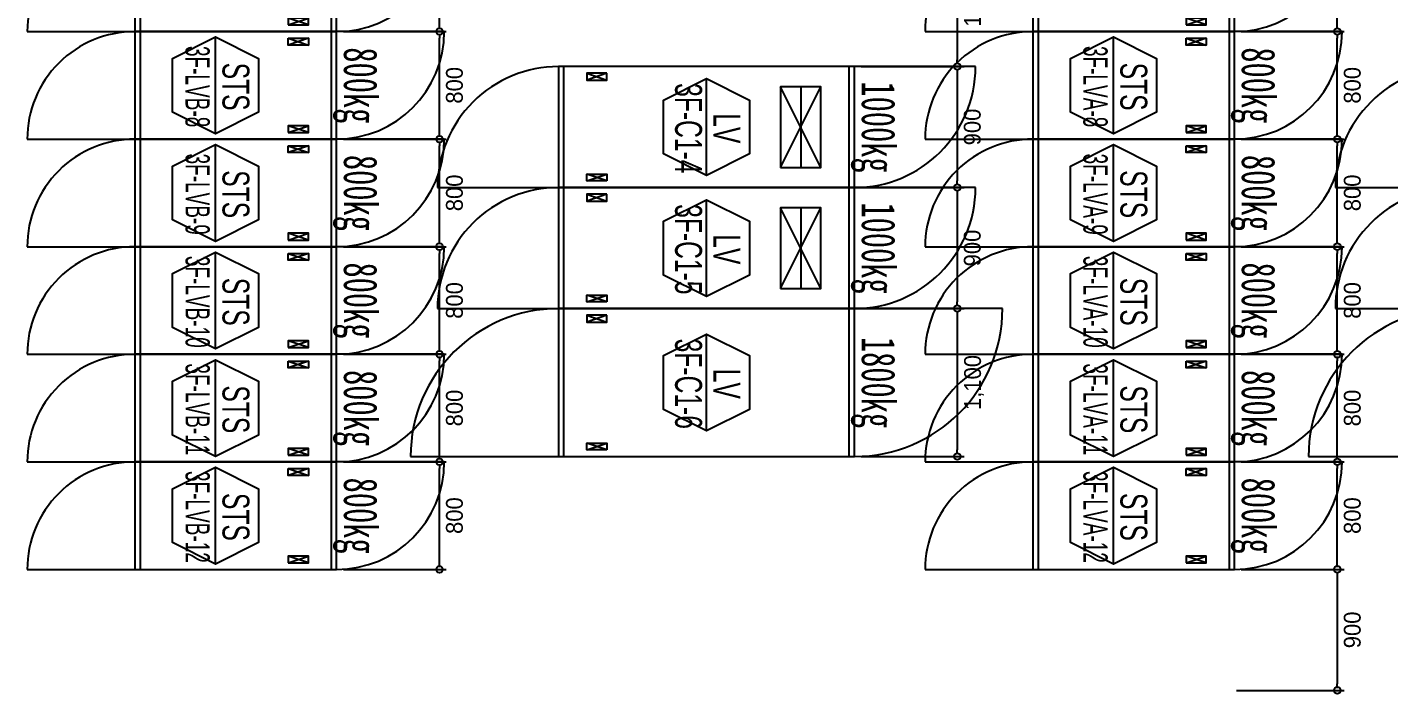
# Model space of a CAD drawing. Header units: millimetres. Extents: x 89978 to 501025, y -351975 to 837171.
# Drawn here: x 116304 to 126426, y 469081 to 474038 of the extents above; entities that cross this region are included whole.
import ezdxf
from ezdxf.enums import TextEntityAlignment as Align

# ---------------------------------------------------------------- set-up
doc = ezdxf.new("R2010")
doc.units = ezdxf.units.MM
doc.header["$LTSCALE"] = 150
doc.layers.get('Defpoints').update_dxf_attribs({"color": 150})
for name, color, linetype in [('------00 Switch Gear', 3, 'Continuous'), ('------00 Switch Gear_Number', 1, 'Continuous'), ('-----36 Dimension', 1, 'Continuous'), ('20251030_전기하중검토', 241, 'Continuous')]:
    doc.layers.add(name, color=color, linetype=linetype)
doc.layers.add('NOPLOT', color=191, linetype='Continuous', plot=False)
doc.styles.add('dd', font='')
doc.styles.add('ELEC', font='')
doc.styles.add('Gtx', font='')
doc.styles.get('dd').set_extended_font_data('DotumChe')
doc.styles.get('ELEC').set_extended_font_data('Dotum')
doc.styles.get('Gtx').set_extended_font_data('Dotum')
doc.dimstyles.new('ELEC', dxfattribs={"dimscale": 100, "dimtxt": 2, "dimasz": 1, "dimexe": 2, "dimexo": 1, "dimgap": 1, "dimtad": 1, "dimdec": 0, "dimrnd": 0.25, "dimzin": 9, "dimdsep": 32, "dimlunit": 6, "dimtxsty": 'ELEC', "dimblk": 'Z_DOT', "dimcen": 3, "dimclrd": 7, "dimclre": 7, "dimclrt": 3, "dimadec": 0, "dimazin": 0, "dimtfac": 1, "dimtdec": 0, "dimtix": 1, "dimtmove": 2, "dimatfit": 1, "dimfxl": 1, "dimarcsym": 0})

# ---------------------------------------------------------------- blocks, each defined once
blk = doc.blocks.new('800x1200')
at = {"layer": '------00 Switch Gear'}
for p, q in [((-1460, 0), (-1460, 800)), ((-1290, 750), (-1140, 700)), ((-1140, 750), (-1290, 700)), ((800, 800), (-42, 800)), ((-40, 0), (-40, 800)), ((-2300, 0), (-1458, 0)), ((-1290, 50), (-1140, 100)), ((-1140, 50), (-1290, 100))]:
    blk.add_line(p, q, dxfattribs=at)
for points in [[(0, 0), (0, 800), (-1500, 800), (-1500, 0)], [(-1140, 750), (-1290, 750), (-1290, 700), (-1140, 700)], [(-1140, 50), (-1290, 50), (-1290, 100), (-1140, 100)]]:
    blk.add_lwpolyline(points, close=True, dxfattribs=at)
for centre, start, end in [((-1500, 0), 90, 180), ((0, 800), 270, 0)]:
    blk.add_arc(centre, 800, start, end, dxfattribs=at)
blk = doc.blocks.new('1100x2200')
at = {"layer": '------00 Switch Gear'}
for p, q in [((-2160, 0), (-2160, 1100)), ((-1990, 1050), (-1840, 1000)), ((-1840, 1050), (-1990, 1000)), ((1100, 1100), (-42, 1100)), ((-40, 0), (-40, 1100)), ((-3300, 0), (-2158, 0)), ((-1990, 50), (-1840, 100)), ((-1840, 50), (-1990, 100))]:
    blk.add_line(p, q, dxfattribs=at)
at = {"layer": '------00 Switch Gear', "elevation": 0}
for points in [[(0, 0), (0, 1100), (-2200, 1100), (-2200, 0)], [(-1840, 1050), (-1990, 1050), (-1990, 1000), (-1840, 1000)], [(-1840, 50), (-1990, 50), (-1990, 100), (-1840, 100)]]:
    blk.add_lwpolyline(points, close=True, dxfattribs=at)
at = {"layer": '------00 Switch Gear'}
for centre, start, end in [((-2200, 0), 90, 180), ((0, 1100), 270, 0)]:
    blk.add_arc(centre, 1100, start, end, dxfattribs=at)
blk = doc.blocks.new('900x2200')
at = {"layer": '------00 Switch Gear'}
for p, q in [((-2160, 900), (-2160, 0)), ((-210, 850), (-360, 800)), ((-360, 850), (-210, 800)), ((900, 900), (-42, 900)), ((-40, 900), (-40, 0)), ((-3100, 0), (-2158, 0)), ((-210, 50), (-360, 100)), ((-360, 50), (-210, 100))]:
    blk.add_line(p, q, dxfattribs=at)
for points in [[(-2200, 900), (-2200, 0), (0, 0), (0, 900)], [(-360, 850), (-210, 850), (-210, 800), (-360, 800)], [(-360, 50), (-210, 50), (-210, 100), (-360, 100)]]:
    blk.add_lwpolyline(points, close=True, dxfattribs=at)
for centre, start, end in [((-2200, 0), 90, 180), ((0, 900), 270, 0)]:
    blk.add_arc(centre, 900, start, end, dxfattribs=at)
blk = doc.blocks.new('_DOTBLANK')
at = {"color": 0, "linetype": 'ByBlock'}
blk.add_line((-0.5, 0), (-1, 0), dxfattribs=at)
blk.add_circle((0, 0), 0.5, dxfattribs=at)
blk = doc.blocks.new('*D965')
at = {"layer": '-----36 Dimension', "color": 0, "lineweight": -2, "transparency": 16777216}
for p, q in [((125329, 474806), (126093, 474806)), ((126043, 474056), (126043, 474756)), ((125329, 474006), (126093, 474006))]:
    blk.add_line(p, q, dxfattribs=at)
at = {"layer": 'Defpoints', "color": 0, "transparency": 16777216}
for p in [(125279, 474806, 0), (126043, 474806), (125279, 474006, 0)]:
    blk.add_point(p, dxfattribs=at)
at = {"layer": '-----36 Dimension', "color": 0, "lineweight": -2, "transparency": 16777216, "xscale": 50, "yscale": 50, "zscale": 50}
for p, rotation in [((126043, 474806), 90), ((126043, 474006), 270)]:
    blk.add_blockref('_DOTBLANK', p, dxfattribs=dict(at, rotation=rotation))
at = {"layer": '-----36 Dimension', "color": 0, "transparency": 16777216, "insert": (126155, 474406), "char_height": 125, "attachment_point": 5, "rotation": 90, "style": 'Gtx'}
blk.add_mtext('800', dxfattribs=at)
blk = doc.blocks.new('Z_DOT')
for p, q in [((-2, 0), (2, 0)), ((0, -2), (0, 2))]:
    blk.add_line(p, q)
for radius in [2.5, 1.25]:
    blk.add_circle((0, 0), radius)
blk = doc.blocks.new('*D966')
at = {"layer": '-----36 Dimension', "color": 0, "lineweight": -2, "transparency": 16777216}
for p, q in [((125329, 474006), (126093, 474006)), ((126043, 473256), (126043, 473956)), ((125329, 473206), (126093, 473206))]:
    blk.add_line(p, q, dxfattribs=at)
at = {"layer": 'Defpoints', "color": 0, "transparency": 16777216}
for p in [(125279, 474006, 0), (126043, 474006), (125279, 473206, 0)]:
    blk.add_point(p, dxfattribs=at)
at = {"layer": '-----36 Dimension', "color": 0, "lineweight": -2, "transparency": 16777216, "xscale": 50, "yscale": 50, "zscale": 50}
for p, rotation in [((126043, 474006), 90), ((126043, 473206), 270)]:
    blk.add_blockref('_DOTBLANK', p, dxfattribs=dict(at, rotation=rotation))
at = {"layer": '-----36 Dimension', "color": 0, "transparency": 16777216, "insert": (126155, 473606), "char_height": 125, "attachment_point": 5, "rotation": 90, "style": 'Gtx'}
blk.add_mtext('800', dxfattribs=at)
blk = doc.blocks.new('*D967')
at = {"layer": '-----36 Dimension', "color": 0, "lineweight": -2, "transparency": 16777216}
for p, q in [((125329, 473206), (126093, 473206)), ((126043, 472456), (126043, 473156)), ((125329, 472406), (126093, 472406))]:
    blk.add_line(p, q, dxfattribs=at)
at = {"layer": 'Defpoints', "color": 0, "transparency": 16777216}
for p in [(125279, 473206, 0), (126043, 473206), (125279, 472406, 0)]:
    blk.add_point(p, dxfattribs=at)
at = {"layer": '-----36 Dimension', "color": 0, "lineweight": -2, "transparency": 16777216, "xscale": 50, "yscale": 50, "zscale": 50}
for p, rotation in [((126043, 473206), 90), ((126043, 472406), 270)]:
    blk.add_blockref('_DOTBLANK', p, dxfattribs=dict(at, rotation=rotation))
at = {"layer": '-----36 Dimension', "color": 0, "transparency": 16777216, "insert": (126155, 472806), "char_height": 125, "attachment_point": 5, "rotation": 90, "style": 'Gtx'}
blk.add_mtext('800', dxfattribs=at)
blk = doc.blocks.new('*D968')
at = {"layer": '-----36 Dimension', "color": 0, "lineweight": -2, "transparency": 16777216}
for p, q in [((125329, 472406), (126093, 472406)), ((126043, 471656), (126043, 472356)), ((125329, 471606), (126093, 471606))]:
    blk.add_line(p, q, dxfattribs=at)
at = {"layer": 'Defpoints', "color": 0, "transparency": 16777216}
for p in [(125279, 472406, 0), (126043, 472406), (125279, 471606, 0)]:
    blk.add_point(p, dxfattribs=at)
at = {"layer": '-----36 Dimension', "color": 0, "lineweight": -2, "transparency": 16777216, "xscale": 50, "yscale": 50, "zscale": 50}
for p, rotation in [((126043, 472406), 90), ((126043, 471606), 270)]:
    blk.add_blockref('_DOTBLANK', p, dxfattribs=dict(at, rotation=rotation))
at = {"layer": '-----36 Dimension', "color": 0, "transparency": 16777216, "insert": (126155, 472006), "char_height": 125, "attachment_point": 5, "rotation": 90, "style": 'Gtx'}
blk.add_mtext('800', dxfattribs=at)
blk = doc.blocks.new('*D969')
at = {"layer": '-----36 Dimension', "color": 0, "lineweight": -2, "transparency": 16777216}
for p, q in [((125329, 471606), (126093, 471606)), ((126043, 470856), (126043, 471556)), ((125329, 470806), (126093, 470806))]:
    blk.add_line(p, q, dxfattribs=at)
at = {"layer": 'Defpoints', "color": 0, "transparency": 16777216}
for p in [(125279, 471606, 0), (126043, 471606), (125279, 470806, 0)]:
    blk.add_point(p, dxfattribs=at)
at = {"layer": '-----36 Dimension', "color": 0, "lineweight": -2, "transparency": 16777216, "xscale": 50, "yscale": 50, "zscale": 50}
for p, rotation in [((126043, 471606), 90), ((126043, 470806), 270)]:
    blk.add_blockref('_DOTBLANK', p, dxfattribs=dict(at, rotation=rotation))
at = {"layer": '-----36 Dimension', "color": 0, "transparency": 16777216, "insert": (126155, 471206), "char_height": 125, "attachment_point": 5, "rotation": 90, "style": 'Gtx'}
blk.add_mtext('800', dxfattribs=at)
blk = doc.blocks.new('*D970')
at = {"layer": '-----36 Dimension', "color": 0, "lineweight": -2, "transparency": 16777216}
for p, q in [((125329, 470806), (126093, 470806)), ((126043, 470056), (126043, 470756)), ((125329, 470006), (126093, 470006))]:
    blk.add_line(p, q, dxfattribs=at)
at = {"layer": 'Defpoints', "color": 0, "transparency": 16777216}
for p in [(125279, 470806, 0), (126043, 470806), (125279, 470006, 0)]:
    blk.add_point(p, dxfattribs=at)
at = {"layer": '-----36 Dimension', "color": 0, "lineweight": -2, "transparency": 16777216, "xscale": 50, "yscale": 50, "zscale": 50}
for p, rotation in [((126043, 470806), 90), ((126043, 470006), 270)]:
    blk.add_blockref('_DOTBLANK', p, dxfattribs=dict(at, rotation=rotation))
at = {"layer": '-----36 Dimension', "color": 0, "transparency": 16777216, "insert": (126155, 470406), "char_height": 125, "attachment_point": 5, "rotation": 90, "style": 'Gtx'}
blk.add_mtext('800', dxfattribs=at)
blk = doc.blocks.new('*D977')
at = {"layer": '-----36 Dimension', "color": 0, "lineweight": -2, "transparency": 16777216}
for p, q in [((118654, 474806), (119418, 474806)), ((119368, 474056), (119368, 474756)), ((118654, 474006), (119418, 474006))]:
    blk.add_line(p, q, dxfattribs=at)
at = {"layer": 'Defpoints', "color": 0, "transparency": 16777216}
for p in [(118604, 474806, 0), (119368, 474806), (118604, 474006, 0)]:
    blk.add_point(p, dxfattribs=at)
at = {"layer": '-----36 Dimension', "color": 0, "lineweight": -2, "transparency": 16777216, "xscale": 50, "yscale": 50, "zscale": 50}
for p, rotation in [((119368, 474806), 90), ((119368, 474006), 270)]:
    blk.add_blockref('_DOTBLANK', p, dxfattribs=dict(at, rotation=rotation))
at = {"layer": '-----36 Dimension', "color": 0, "transparency": 16777216, "insert": (119480, 474406), "char_height": 125, "attachment_point": 5, "rotation": 90, "style": 'Gtx'}
blk.add_mtext('800', dxfattribs=at)
blk = doc.blocks.new('*D978')
at = {"layer": '-----36 Dimension', "color": 0, "lineweight": -2, "transparency": 16777216}
for p, q in [((118654, 474006), (119418, 474006)), ((119368, 473256), (119368, 473956)), ((118654, 473206), (119418, 473206))]:
    blk.add_line(p, q, dxfattribs=at)
at = {"layer": 'Defpoints', "color": 0, "transparency": 16777216}
for p in [(118604, 474006, 0), (119368, 474006), (118604, 473206, 0)]:
    blk.add_point(p, dxfattribs=at)
at = {"layer": '-----36 Dimension', "color": 0, "lineweight": -2, "transparency": 16777216, "xscale": 50, "yscale": 50, "zscale": 50}
for p, rotation in [((119368, 474006), 90), ((119368, 473206), 270)]:
    blk.add_blockref('_DOTBLANK', p, dxfattribs=dict(at, rotation=rotation))
at = {"layer": '-----36 Dimension', "color": 0, "transparency": 16777216, "insert": (119480, 473606), "char_height": 125, "attachment_point": 5, "rotation": 90, "style": 'Gtx'}
blk.add_mtext('800', dxfattribs=at)
blk = doc.blocks.new('*D979')
at = {"layer": '-----36 Dimension', "color": 0, "lineweight": -2, "transparency": 16777216}
for p, q in [((118654, 473206), (119418, 473206)), ((119368, 472456), (119368, 473156)), ((118654, 472406), (119418, 472406))]:
    blk.add_line(p, q, dxfattribs=at)
at = {"layer": 'Defpoints', "color": 0, "transparency": 16777216}
for p in [(118604, 473206, 0), (119368, 473206), (118604, 472406, 0)]:
    blk.add_point(p, dxfattribs=at)
at = {"layer": '-----36 Dimension', "color": 0, "lineweight": -2, "transparency": 16777216, "xscale": 50, "yscale": 50, "zscale": 50}
for p, rotation in [((119368, 473206), 90), ((119368, 472406), 270)]:
    blk.add_blockref('_DOTBLANK', p, dxfattribs=dict(at, rotation=rotation))
at = {"layer": '-----36 Dimension', "color": 0, "transparency": 16777216, "insert": (119480, 472806), "char_height": 125, "attachment_point": 5, "rotation": 90, "style": 'Gtx'}
blk.add_mtext('800', dxfattribs=at)
blk = doc.blocks.new('*D980')
at = {"layer": '-----36 Dimension', "color": 0, "lineweight": -2, "transparency": 16777216}
for p, q in [((118654, 472406), (119418, 472406)), ((119368, 471656), (119368, 472356)), ((118654, 471606), (119418, 471606))]:
    blk.add_line(p, q, dxfattribs=at)
at = {"layer": 'Defpoints', "color": 0, "transparency": 16777216}
for p in [(118604, 472406, 0), (119368, 472406), (118604, 471606, 0)]:
    blk.add_point(p, dxfattribs=at)
at = {"layer": '-----36 Dimension', "color": 0, "lineweight": -2, "transparency": 16777216, "xscale": 50, "yscale": 50, "zscale": 50}
for p, rotation in [((119368, 472406), 90), ((119368, 471606), 270)]:
    blk.add_blockref('_DOTBLANK', p, dxfattribs=dict(at, rotation=rotation))
at = {"layer": '-----36 Dimension', "color": 0, "transparency": 16777216, "insert": (119480, 472006), "char_height": 125, "attachment_point": 5, "rotation": 90, "style": 'Gtx'}
blk.add_mtext('800', dxfattribs=at)
blk = doc.blocks.new('*D981')
at = {"layer": '-----36 Dimension', "color": 0, "lineweight": -2, "transparency": 16777216}
for p, q in [((118654, 471606), (119418, 471606)), ((119368, 470856), (119368, 471556)), ((118654, 470806), (119418, 470806))]:
    blk.add_line(p, q, dxfattribs=at)
at = {"layer": 'Defpoints', "color": 0, "transparency": 16777216}
for p in [(118604, 471606, 0), (119368, 471606), (118604, 470806, 0)]:
    blk.add_point(p, dxfattribs=at)
at = {"layer": '-----36 Dimension', "color": 0, "lineweight": -2, "transparency": 16777216, "xscale": 50, "yscale": 50, "zscale": 50}
for p, rotation in [((119368, 471606), 90), ((119368, 470806), 270)]:
    blk.add_blockref('_DOTBLANK', p, dxfattribs=dict(at, rotation=rotation))
at = {"layer": '-----36 Dimension', "color": 0, "transparency": 16777216, "insert": (119480, 471206), "char_height": 125, "attachment_point": 5, "rotation": 90, "style": 'Gtx'}
blk.add_mtext('800', dxfattribs=at)
blk = doc.blocks.new('*D982')
at = {"layer": '-----36 Dimension', "color": 0, "lineweight": -2, "transparency": 16777216}
for p, q in [((118654, 470806), (119418, 470806)), ((119368, 470056), (119368, 470756)), ((118654, 470006), (119418, 470006))]:
    blk.add_line(p, q, dxfattribs=at)
at = {"layer": 'Defpoints', "color": 0, "transparency": 16777216}
for p in [(118604, 470806, 0), (119368, 470806), (118604, 470006, 0)]:
    blk.add_point(p, dxfattribs=at)
at = {"layer": '-----36 Dimension', "color": 0, "lineweight": -2, "transparency": 16777216, "xscale": 50, "yscale": 50, "zscale": 50}
for p, rotation in [((119368, 470806), 90), ((119368, 470006), 270)]:
    blk.add_blockref('_DOTBLANK', p, dxfattribs=dict(at, rotation=rotation))
at = {"layer": '-----36 Dimension', "color": 0, "transparency": 16777216, "insert": (119480, 470406), "char_height": 125, "attachment_point": 5, "rotation": 90, "style": 'Gtx'}
blk.add_mtext('800', dxfattribs=at)
blk = doc.blocks.new('*D1019')
at = {"layer": '-----36 Dimension', "color": 0, "lineweight": -2, "transparency": 16777216}
for p, q in [((122504, 473746), (123268, 473746)), ((123218, 473696), (123218, 472896)), ((122504, 472846), (123268, 472846))]:
    blk.add_line(p, q, dxfattribs=at)
at = {"layer": 'Defpoints', "color": 0, "transparency": 16777216}
for p in [(122454, 473746, 0), (122454, 472846, 0), (123218, 472846)]:
    blk.add_point(p, dxfattribs=at)
at = {"layer": '-----36 Dimension', "color": 0, "lineweight": -2, "transparency": 16777216, "xscale": 50, "yscale": 50, "zscale": 50}
for p, rotation in [((123218, 473746), 90), ((123218, 472846), 270)]:
    blk.add_blockref('_DOTBLANK', p, dxfattribs=dict(at, rotation=rotation))
at = {"layer": '-----36 Dimension', "color": 0, "transparency": 16777216, "insert": (123330, 473296), "char_height": 125, "attachment_point": 5, "rotation": 90, "style": 'Gtx'}
blk.add_mtext('900', dxfattribs=at)
blk = doc.blocks.new('*D1020')
at = {"layer": '-----36 Dimension', "color": 0, "lineweight": -2, "transparency": 16777216}
for p, q in [((122504, 472846), (123268, 472846)), ((123218, 472796), (123218, 471996)), ((122504, 471946), (123268, 471946))]:
    blk.add_line(p, q, dxfattribs=at)
at = {"layer": 'Defpoints', "color": 0, "transparency": 16777216}
for p in [(122454, 472846, 0), (122454, 471946, 0), (123218, 471946)]:
    blk.add_point(p, dxfattribs=at)
at = {"layer": '-----36 Dimension', "color": 0, "lineweight": -2, "transparency": 16777216, "xscale": 50, "yscale": 50, "zscale": 50}
for p, rotation in [((123218, 472846), 90), ((123218, 471946), 270)]:
    blk.add_blockref('_DOTBLANK', p, dxfattribs=dict(at, rotation=rotation))
at = {"layer": '-----36 Dimension', "color": 0, "transparency": 16777216, "insert": (123330, 472396), "char_height": 125, "attachment_point": 5, "rotation": 90, "style": 'Gtx'}
blk.add_mtext('900', dxfattribs=at)
blk = doc.blocks.new('*D1021')
at = {"layer": '-----36 Dimension', "color": 0, "lineweight": -2, "transparency": 16777216}
for p, q in [((122504, 471946), (123268, 471946)), ((123218, 471896), (123218, 470896)), ((122504, 470846), (123268, 470846))]:
    blk.add_line(p, q, dxfattribs=at)
at = {"layer": 'Defpoints', "color": 0, "transparency": 16777216}
for p in [(122454, 471946, 0), (122454, 470846, 0), (123218, 470846)]:
    blk.add_point(p, dxfattribs=at)
at = {"layer": '-----36 Dimension', "color": 0, "lineweight": -2, "transparency": 16777216, "xscale": 50, "yscale": 50, "zscale": 50}
for p, rotation in [((123218, 471946), 90), ((123218, 470846), 270)]:
    blk.add_blockref('_DOTBLANK', p, dxfattribs=dict(at, rotation=rotation))
at = {"layer": '-----36 Dimension', "color": 0, "transparency": 16777216, "insert": (123343, 471396), "char_height": 125, "attachment_point": 5, "rotation": 90, "style": 'Gtx'}
blk.add_mtext('1,100', dxfattribs=at)
blk = doc.blocks.new('*D1231')
at = {"layer": '-----36 Dimension', "color": 0, "lineweight": -2, "transparency": 16777216}
for p, q in [((122502, 474746), (123268, 474746)), ((123218, 474696), (123218, 473796)), ((122504, 473746), (123268, 473746))]:
    blk.add_line(p, q, dxfattribs=at)
at = {"layer": 'Defpoints', "color": 0, "transparency": 16777216}
for p in [(122452, 474746, 0), (122454, 473746, 0), (123218, 473746)]:
    blk.add_point(p, dxfattribs=at)
at = {"layer": '-----36 Dimension', "color": 0, "lineweight": -2, "transparency": 16777216, "xscale": 50, "yscale": 50, "zscale": 50}
for p, rotation in [((123218, 474746), 90), ((123218, 473746), 270)]:
    blk.add_blockref('_DOTBLANK', p, dxfattribs=dict(at, rotation=rotation))
at = {"layer": '-----36 Dimension', "color": 0, "transparency": 16777216, "insert": (123343, 474246), "char_height": 125, "attachment_point": 5, "rotation": 90, "style": 'Gtx'}
blk.add_mtext('1,000', dxfattribs=at)
blk = doc.blocks.new('*D1223')
at = {"layer": '-----36 Dimension', "color": 0, "lineweight": -2, "transparency": 16777216}
for p, q in [((125329, 470006), (126093, 470006)), ((126043, 469956), (126043, 469156)), ((125293, 469106), (126093, 469106))]:
    blk.add_line(p, q, dxfattribs=at)
at = {"layer": 'Defpoints', "color": 0, "transparency": 16777216}
for p in [(125279, 470006, 0), (125243, 469106), (126043, 469106)]:
    blk.add_point(p, dxfattribs=at)
at = {"layer": '-----36 Dimension', "color": 0, "lineweight": -2, "transparency": 16777216, "xscale": 50, "yscale": 50, "zscale": 50}
for p, rotation in [((126043, 470006), 90), ((126043, 469106), 270)]:
    blk.add_blockref('_DOTBLANK', p, dxfattribs=dict(at, rotation=rotation))
at = {"layer": '-----36 Dimension', "color": 0, "transparency": 16777216, "insert": (126155, 469556), "char_height": 125, "attachment_point": 5, "rotation": 90, "style": 'Gtx'}
blk.add_mtext('900', dxfattribs=at)

msp = doc.modelspace()

# ---------------------------------------------------------------- linework, layer by layer
at = {"layer": '------00 Switch Gear_Number', "elevation": 0}
for points in [[(117703.6, 473245.5), (117703.6, 473965.5), (118023.6, 473805.9), (118023.6, 473405.2), (117703.6, 473245.5), (117383.6, 473405.2), (117383.6, 473805.9), (117703.6, 473965.5)], [(124378.6, 473245.5), (124378.6, 473965.5), (124698.6, 473805.9), (124698.6, 473405.2), (124378.6, 473245.5), (124058.6, 473405.2), (124058.6, 473805.9), (124378.6, 473965.5)], [(121353.6, 472935.5), (121353.6, 473655.5), (121673.6, 473495.9), (121673.6, 473095.2), (121353.6, 472935.5), (121033.6, 473095.2), (121033.6, 473495.9), (121353.6, 473655.5)], [(117703.8, 472445.5), (117703.8, 473165.5), (118023.8, 473005.9), (118023.8, 472605.2), (117703.8, 472445.5), (117383.8, 472605.2), (117383.8, 473005.9), (117703.8, 473165.5)], [(124378.8, 472445.5), (124378.8, 473165.5), (124698.8, 473005.9), (124698.8, 472605.2), (124378.8, 472445.5), (124058.8, 472605.2), (124058.8, 473005.9), (124378.8, 473165.5)], [(121353.6, 472035.5), (121353.6, 472755.5), (121673.6, 472595.9), (121673.6, 472195.2), (121353.6, 472035.5), (121033.6, 472195.2), (121033.6, 472595.9), (121353.6, 472755.5)], [(117703.8, 471645.5), (117703.8, 472365.5), (118023.8, 472205.9), (118023.8, 471805.2), (117703.8, 471645.5), (117383.8, 471805.2), (117383.8, 472205.9), (117703.8, 472365.5)], [(124378.8, 471645.5), (124378.8, 472365.5), (124698.8, 472205.9), (124698.8, 471805.2), (124378.8, 471645.5), (124058.8, 471805.2), (124058.8, 472205.9), (124378.8, 472365.5)], [(121353.6, 471035.5), (121353.6, 471755.5), (121673.6, 471595.9), (121673.6, 471195.2), (121353.6, 471035.5), (121033.6, 471195.2), (121033.6, 471595.9), (121353.6, 471755.5)], [(117703.8, 470845.5), (117703.8, 471565.5), (118023.8, 471405.9), (118023.8, 471005.2), (117703.8, 470845.5), (117383.8, 471005.2), (117383.8, 471405.9), (117703.8, 471565.5)], [(124378.8, 470845.5), (124378.8, 471565.5), (124698.8, 471405.9), (124698.8, 471005.2), (124378.8, 470845.5), (124058.8, 471005.2), (124058.8, 471405.9), (124378.8, 471565.5)], [(117703.8, 470045.5), (117703.8, 470765.5), (118023.8, 470605.9), (118023.8, 470205.2), (117703.8, 470045.5), (117383.8, 470205.2), (117383.8, 470605.9), (117703.8, 470765.5)], [(124378.8, 470045.5), (124378.8, 470765.5), (124698.8, 470605.9), (124698.8, 470205.2), (124378.8, 470045.5), (124058.8, 470205.2), (124058.8, 470605.9), (124378.8, 470765.5)]]:
    msp.add_lwpolyline(points, dxfattribs=at)
at = {"layer": 'NOPLOT'}
for p, q in [((121903.6, 472995.5, 0), (122203.6, 473595.5, 0)), ((122203.6, 472995.5, 0), (121903.6, 473595.5, 0)), ((122053.6, 473595.5, 0), (122053.6, 472995.5, 0)), ((121903.6, 472095.5, 0), (122203.6, 472695.5, 0)), ((122203.6, 472095.5, 0), (121903.6, 472695.5, 0)), ((122053.6, 472695.5, 0), (122053.6, 472095.5, 0))]:
    msp.add_line(p, q, dxfattribs=at)
at = {"layer": 'NOPLOT', "elevation": 0}
for points in [[(121903.6, 472995.5), (122203.6, 472995.5), (122203.6, 473595.5), (121903.6, 473595.5)], [(121903.6, 472095.5), (122203.6, 472095.5), (122203.6, 472695.5), (121903.6, 472695.5)]]:
    msp.add_lwpolyline(points, close=True, dxfattribs=at)

# ---------------------------------------------------------------- block references
at = {"layer": '------00 Switch Gear', "rotation": 180}
for name, p in [('800x1200', (117103.6, 474805.5, 0)), ('800x1200', (123778.6, 474805.5, 0)), ('800x1200', (117103.6, 474005.5, 0)), ('800x1200', (123778.6, 474005.5, 0)), ('900x2200', (120253.6, 473745.5, 0)), ('900x2200', (126928.6, 473745.5, 0)), ('800x1200', (117103.6, 473205.5, 0)), ('800x1200', (123778.6, 473205.5, 0)), ('900x2200', (120253.6, 472845.5, 0)), ('900x2200', (126928.6, 472845.5, 0)), ('800x1200', (117103.6, 472405.5, 0)), ('800x1200', (123778.6, 472405.5, 0)), ('800x1200', (117103.6, 471605.5, 0)), ('800x1200', (123778.6, 471605.5, 0)), ('800x1200', (117103.6, 470805.5, 0)), ('800x1200', (123778.6, 470805.5, 0))]:
    msp.add_blockref(name, p, dxfattribs=at)
at = {"layer": '------00 Switch Gear'}
for p in [(122453.6, 470845.5, 0), (129128.6, 470845.5, 0)]:
    msp.add_blockref('1100x2200', p, dxfattribs=at)

# ---------------------------------------------------------------- texts
at = {"layer": '------00 Switch Gear_Number', "color": 0, "style": 'ELEC'}
for s, height, width, p in [('3F-LVB-8', 180, 0.6, (117570.1, 473596.3, 0)), ('3F-LVA-8', 180, 0.6, (124245.1, 473596.3, 0)), ('STS', 200, 0.7, (117854.8, 473596.3, 0)), ('STS', 200, 0.7, (124529.8, 473596.3, 0)), ('3F-C1-4', 200, 0.7, (121220.1, 473286.3, 0)), ('LV', 200, 0.7, (121504.8, 473286.3, 0)), ('3F-LVB-9', 180, 0.6, (117570.4, 472796.3, 0)), ('3F-LVA-9', 180, 0.6, (124245.4, 472796.3, 0)), ('STS', 200, 0.7, (117855, 472796.3, 0)), ('STS', 200, 0.7, (124530, 472796.3, 0)), ('3F-C1-5', 200, 0.7, (121220.1, 472386.3, 0)), ('LV', 200, 0.7, (121504.8, 472386.3, 0)), ('3F-LVB-10', 180, 0.6, (117570.4, 471996.3, 0)), ('3F-LVA-10', 180, 0.6, (124245.4, 471996.3, 0)), ('STS', 200, 0.7, (117855, 471996.3, 0)), ('STS', 200, 0.7, (124530, 471996.3, 0)), ('3F-C1-6', 200, 0.7, (121220.1, 471386.3, 0)), ('3F-LVB-11', 180, 0.6, (117570.4, 471196.3, 0)), ('LV', 200, 0.7, (121504.8, 471386.3, 0)), ('3F-LVA-11', 180, 0.6, (124245.4, 471196.3, 0)), ('STS', 200, 0.7, (117855, 471196.3, 0)), ('STS', 200, 0.7, (124530, 471196.3, 0)), ('3F-LVB-12', 180, 0.6, (117570.4, 470396.3, 0)), ('3F-LVA-12', 180, 0.6, (124245.4, 470396.3, 0)), ('STS', 200, 0.7, (117855, 470396.3, 0)), ('STS', 200, 0.7, (124530, 470396.3, 0))]:
    msp.add_text(s, height=height, rotation=270, dxfattribs=dict(at, width=width)).set_placement(p, align=Align.MIDDLE_CENTER)
at = {"layer": '20251030_전기하중검토', "style": 'dd', "width": 0.7}
for s, p in [('800kg', (118747.6, 473605.8, 0)), ('800kg', (125422.6, 473605.8, 0)), ('1000kg', (122597.6, 473295.8, 0)), ('800kg', (118747.6, 472805.8, 0)), ('800kg', (125422.6, 472805.8, 0)), ('1000kg', (122597.6, 472395.8, 0)), ('800kg', (118747.6, 472005.8, 0)), ('800kg', (125422.6, 472005.8, 0)), ('1800kg', (122597.6, 471395.8, 0)), ('800kg', (118747.6, 471205.8, 0)), ('800kg', (125422.6, 471205.8, 0)), ('800kg', (118747.6, 470405.8, 0)), ('800kg', (125422.6, 470405.8, 0))]:
    msp.add_text(s, height=250, rotation=270, dxfattribs=at).set_placement(p, align=Align.MIDDLE)

# ---------------------------------------------------------------- dimensions: what is measured, and where the dimension line sits
at = {"layer": '-----36 Dimension'}
for base, p1, p2, picture, middle in [((119367.9, 474805.5, 0), (118603.6, 474005.5, 0), (118603.6, 474805.5, 0), '*D977', (119480.5, 474405.5, 0)), ((126042.9, 474805.5, 0), (125278.6, 474005.5, 0), (125278.6, 474805.5, 0), '*D965', (126155.5, 474405.5, 0)), ((123217.9, 473745.5), (122451.6, 474745.5, 0), (122453.6, 473745.5, 0), '*D1231', (123342.5, 474245.5)), ((119367.9, 474005.5, 0), (118603.6, 473205.5, 0), (118603.6, 474005.5, 0), '*D978', (119480.5, 473605.5, 0)), ((126042.9, 474005.5, 0), (125278.6, 473205.5, 0), (125278.6, 474005.5, 0), '*D966', (126155.5, 473605.5, 0)), ((123217.9, 472845.5, 0), (122453.6, 473745.5, 0), (122453.6, 472845.5, 0), '*D1019', (123330.5, 473295.5, 0)), ((119367.9, 473205.5, 0), (118603.6, 472405.5, 0), (118603.6, 473205.5, 0), '*D979', (119480.5, 472805.5, 0)), ((126042.9, 473205.5, 0), (125278.6, 472405.5, 0), (125278.6, 473205.5, 0), '*D967', (126155.5, 472805.5, 0)), ((123217.9, 471945.5, 0), (122453.6, 472845.5, 0), (122453.6, 471945.5, 0), '*D1020', (123330.5, 472395.5, 0)), ((119367.9, 472405.5, 0), (118603.6, 471605.5, 0), (118603.6, 472405.5, 0), '*D980', (119480.5, 472005.5, 0)), ((126042.9, 472405.5, 0), (125278.6, 471605.5, 0), (125278.6, 472405.5, 0), '*D968', (126155.5, 472005.5, 0)), ((123217.9, 470845.5, 0), (122453.6, 471945.5, 0), (122453.6, 470845.5, 0), '*D1021', (123342.5, 471395.5, 0)), ((119367.9, 471605.5, 0), (118603.6, 470805.5, 0), (118603.6, 471605.5, 0), '*D981', (119480.5, 471205.5, 0)), ((126042.9, 471605.5, 0), (125278.6, 470805.5, 0), (125278.6, 471605.5, 0), '*D969', (126155.5, 471205.5, 0)), ((119367.9, 470805.5, 0), (118603.6, 470005.5, 0), (118603.6, 470805.5, 0), '*D982', (119480.5, 470405.5, 0)), ((126042.9, 470805.5, 0), (125278.6, 470005.5, 0), (125278.6, 470805.5, 0), '*D970', (126155.5, 470405.5, 0)), ((126042.9072, 469106.0163), (125278.5707, 470005.5114, 0), (125242.9072, 469106.0163), '*D1223', (126155.492, 469555.7638))]:
    dim = msp.add_linear_dim(base=base, p1=p1, p2=p2, angle=270, dimstyle='ELEC', override={"dimscale": 50, "dimtxt": 2.5, "dimexe": 1, "dimtad": 2, "dimtxsty": 'Gtx', "dimblk1": 'DOTBLANK', "dimblk2": 'DOTBLANK', "dimsah": 1, "dimclrd": 0, "dimclre": 0, "dimclrt": 0}, dxfattribs=at)
    dim.commit()
    dim.dimension.update_dxf_attribs({"geometry": picture, "text_midpoint": middle})

doc.saveas('drawing.dxf')
